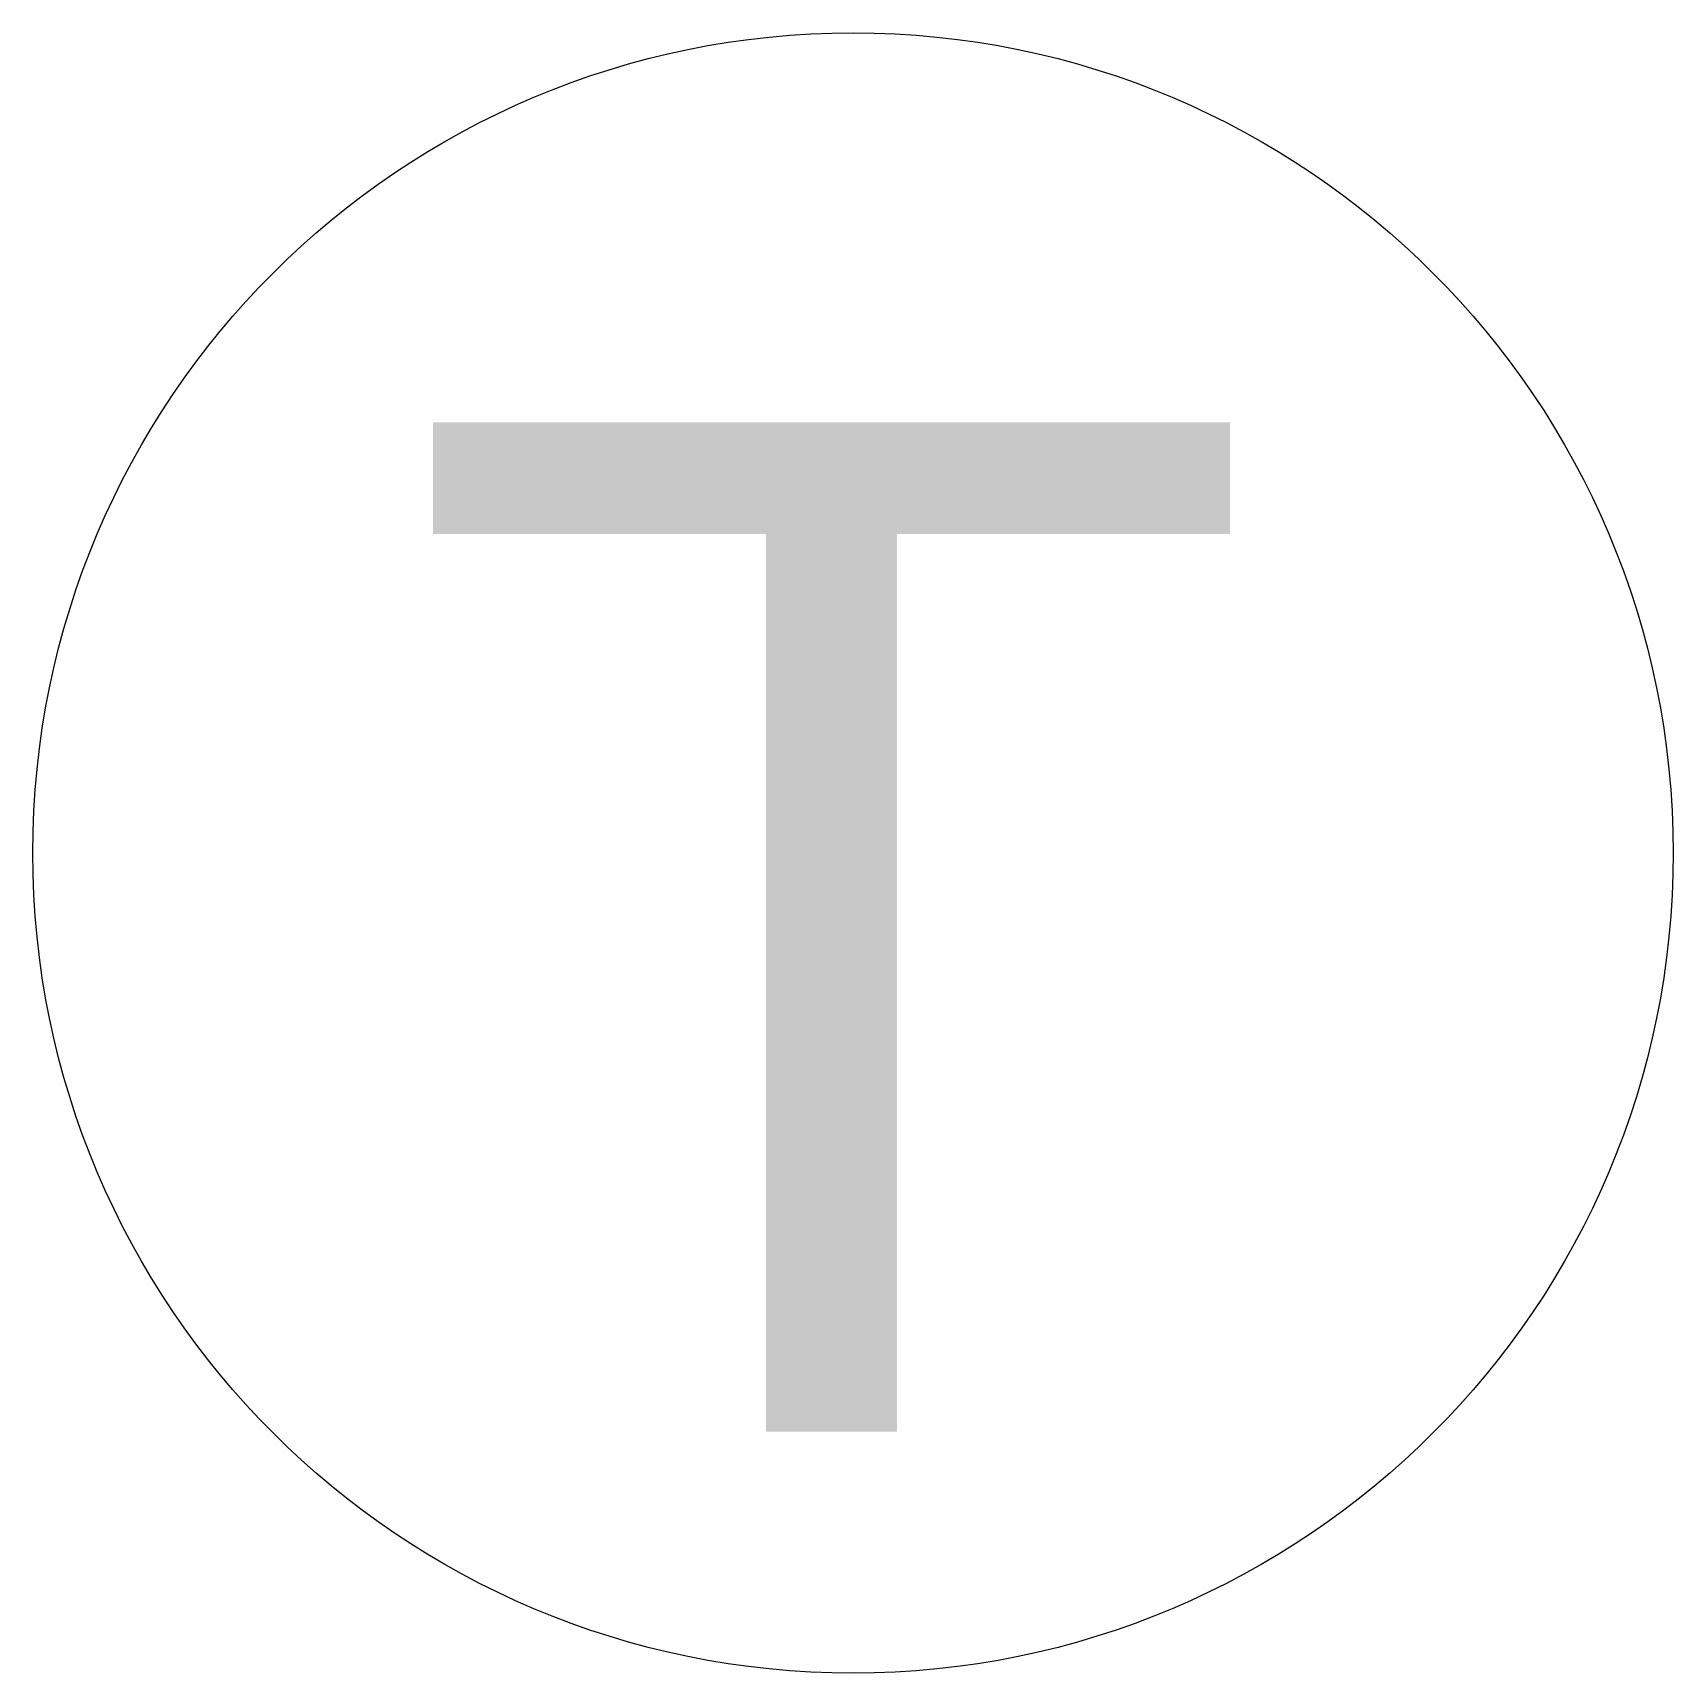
# Model space of a CAD drawing. Header units: inches. Extents: x 239.26 to 242.51, y 219.48 to 222.73.
import ezdxf

# ---------------------------------------------------------------- set-up
doc = ezdxf.new("R2010")
doc.units = ezdxf.units.IN
doc.header["$MEASUREMENT"] = 0
doc.layers.add('E-101-Duplex-with-switches', color=3, linetype='Continuous', lineweight=9)
doc.styles.add('Annotative', font='Arial.ttf')

msp = doc.modelspace()

# ---------------------------------------------------------------- linework, layer by layer
at = {"layer": 'E-101-Duplex-with-switches'}
msp.add_circle((240.8845, 221.1026), 1.625, dxfattribs=at)

# ---------------------------------------------------------------- texts
at = {"layer": 'E-101-Duplex-with-switches', "lineweight": 5, "style": 'Annotative'}
msp.add_text('T', height=2, dxfattribs=at).set_placement((239.9893, 219.956))

doc.saveas('drawing.dxf')
